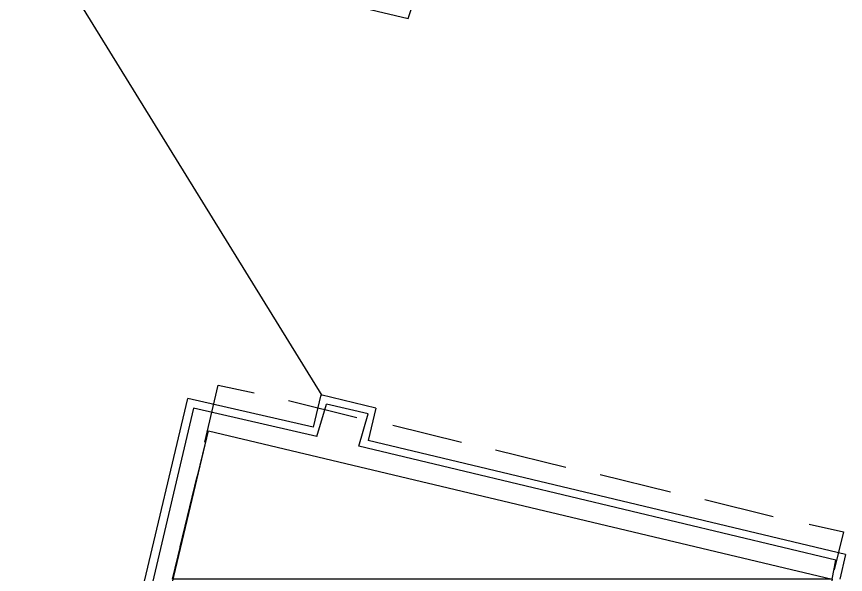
# Model space of a CAD drawing. Header units: feet. Extents: x -84 to 198, y -22 to 181.
# Drawn here: x 71.85 to 77.67, y 18.26 to 22.18 of the extents above; entities that cross this region are included whole.
import ezdxf

# ---------------------------------------------------------------- set-up
doc = ezdxf.new("R2010")
doc.units = ezdxf.units.FT
doc.layers.add('A-LINEA', color=7, linetype='CONTINUOUS')
doc.layers.add('A-MURO-CONCRETO', color=8, linetype='CONTINUOUS')

msp = doc.modelspace()

# ---------------------------------------------------------------- linework, layer by layer
at = {"layer": 'A-LINEA'}
for p, q in [((71.8896, 22.9309), (73.9936, 19.5207)), ((72.6533, 17.8044), (73.0533, 19.4978)), ((73.9333, 19.2978), (73.0533, 19.4978)), ((73.76, 19.4844), (74.24, 19.3644)), ((73.9867, 19.5244), (73.9333, 19.2978)), ((74.3733, 19.4311), (73.9867, 19.5244)), ((73.0933, 19.4311), (72.72, 17.8444)), ((73.96, 19.2311), (73.0933, 19.4311)), ((73.96, 19.2311), (74.0267, 19.4578)), ((74.32, 19.3911), (74.0267, 19.4578)), ((74.3733, 19.4311), (74.32, 19.2044)), ((74.2533, 19.1644), (74.32, 19.3911)), ((74.4933, 19.3111), (74.9733, 19.1911)), ((77.6667, 18.4044), (74.32, 19.2044)), ((77.6, 18.3644), (74.2533, 19.1644)), ((75.2133, 19.1378), (75.7067, 19.0178)), ((75.9467, 18.9644), (76.44, 18.8444)), ((73, 18.4578), (73.12, 18.9511)), ((76.68, 18.7911), (77.16, 18.6711)), ((77.6667, 18.4044), (77.6267, 18.2311)), ((77.5733, 18.2311), (77.6, 18.3644))]:
    msp.add_line(p, q, dxfattribs=at)
for points in [[(74.64, 22.2844), (71.88, 22.9378), (71.8533, 22.8178), (74.6, 22.1644), (74.64, 22.2844)], [(73.1733, 19.1911), (73.2667, 19.5911), (73.52, 19.5378)], [(77.5733, 18.2311), (77.2267, 16.7778), (72.8533, 17.8178), (73.2, 19.2711), (77.5733, 18.2311)], [(77.4133, 18.6178), (77.6533, 18.5644), (77.5867, 18.2978)]]:
    msp.add_lwpolyline(points, dxfattribs=at)
at = {"layer": 'A-MURO-CONCRETO'}
msp.add_lwpolyline([(73.2, 19.2711), (77.5733, 18.2311), (72.9467, 18.2311), (73.2, 19.2711), (73.2, 19.2711)], dxfattribs=at)

doc.saveas('drawing.dxf')
